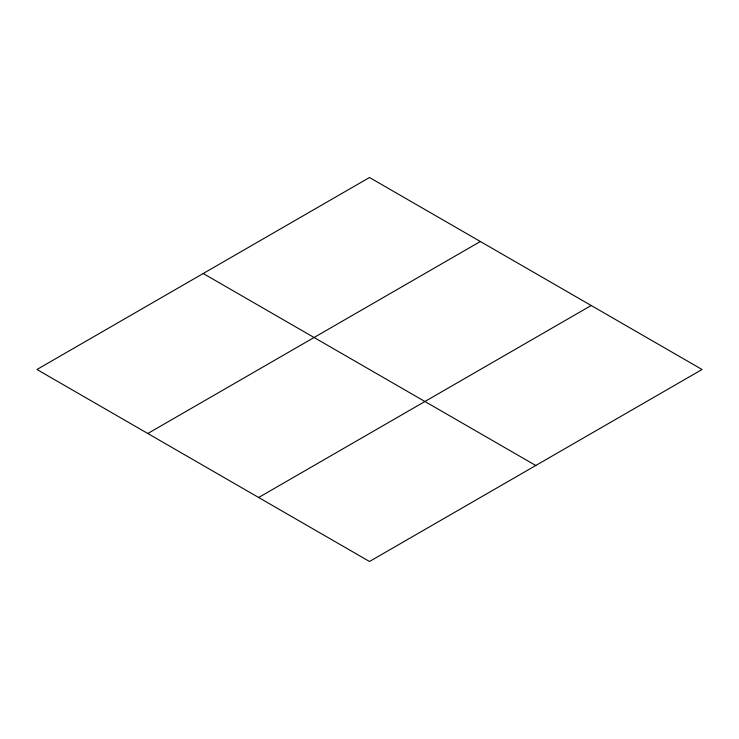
<?xml version="1.0" encoding="UTF-8"?>
<svg xmlns="http://www.w3.org/2000/svg" width="739" height="739" viewBox="0 0 739 739"><rect width="100%" height="100%" fill="white"/><g stroke="black" fill="none" stroke-linecap="round" stroke-linejoin="round"><path stroke-width="1.11" d="M147.8 433.497L480.35 241.505M258.65 497.495L591.2 305.503M203.225 273.504L535.775 465.496M369.5 177.508L36.95 369.5L369.5 561.492L702.05 369.5L369.5 177.508"/></g></svg>
